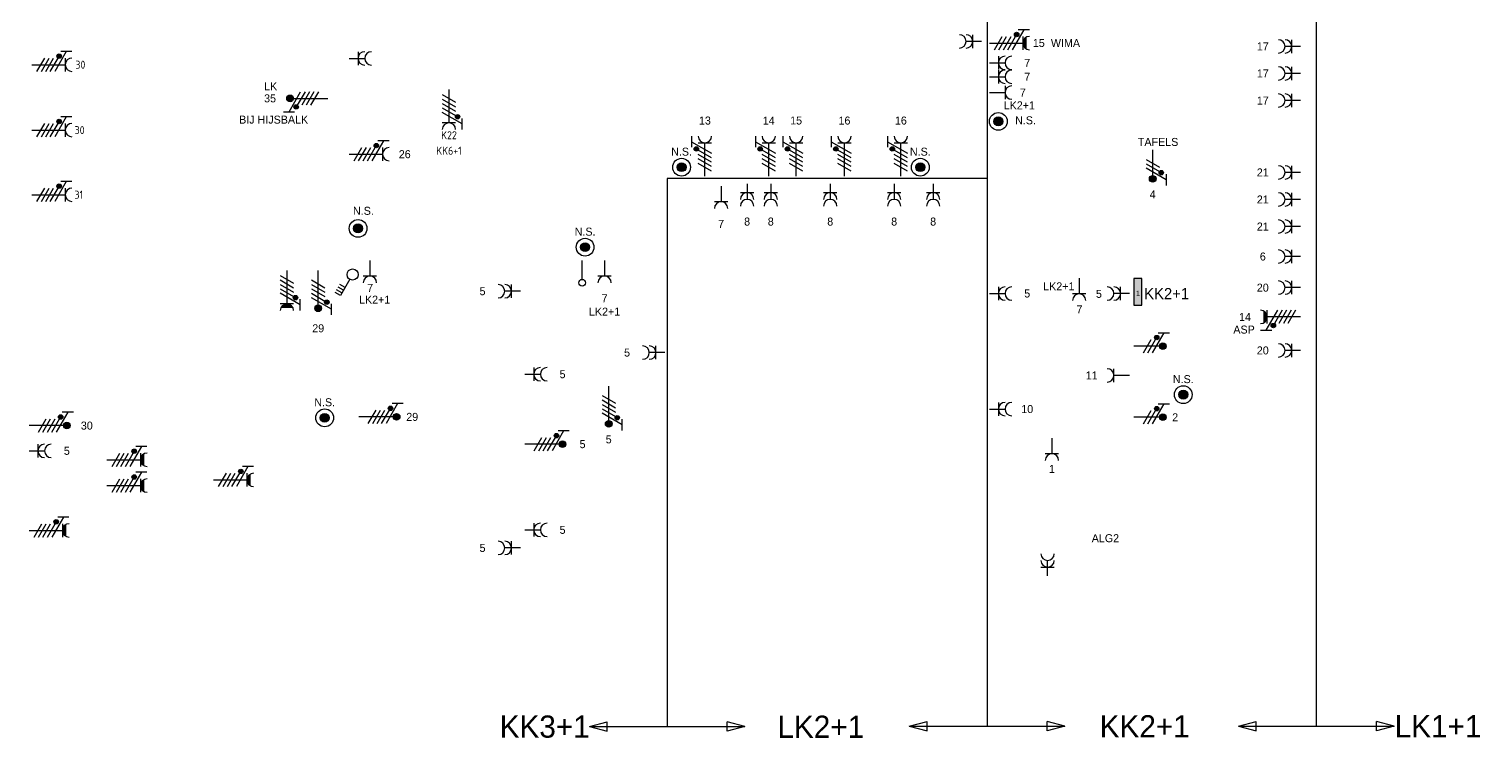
# Model space of a CAD drawing. Header units: millimetres. Extents: x -1608 to 112523, y -8311 to 74446.
# Drawn here: x 40726 to 73358, y 16923 to 32880 of the extents above; entities that cross this region are included whole.
import ezdxf
from ezdxf.enums import TextEntityAlignment as Align
from ezdxf.lldxf.tags import DXFTag

# ---------------------------------------------------------------- set-up
doc = ezdxf.new("R2010")
doc.units = ezdxf.units.MM
doc.header["$LTSCALE"] = 100
for name, color, linetype in [('EL6132--', 3, 'Continuous'), ('EL6212--', 3, 'Continuous'), ('EL6212--_S', 4, 'Continuous'), ('EL6221--', 3, 'Continuous'), ('EL6222--', 3, 'Continuous'), ('EL6311--', 3, 'Continuous')]:
    doc.layers.add(name, color=color, linetype=linetype)
doc.styles.add('buro-018', font='BUROFONT.shx', dxfattribs={"height": 180})
doc.styles.add('BURO-025', font='BUROFONT.shx', dxfattribs={"height": 250})
doc.styles.add('BURO-035', font='BUROFONT.shx', dxfattribs={"height": 350})
doc.styles.add('STABICAD-012', font='ISOCP.SHX', dxfattribs={"height": 1.2})
doc.styles.add('STABICAD-018', font='ISOCP.SHX', dxfattribs={"height": 1.8})
tags = doc.linetypes.add('CENTER', pattern=[2, 1.25, -0.25, 0.25, -0.25]).pattern_tags.tags
tags[10:11] = [DXFTag(74, 4), DXFTag(75, 0), DXFTag(340, '0'), DXFTag(46, 1.0), DXFTag(50, 0.0), DXFTag(44, 0.0), DXFTag(45, 0.0)]
tags[8:9] = [DXFTag(74, 4), DXFTag(75, 0), DXFTag(340, '0'), DXFTag(46, 1.0), DXFTag(50, 0.0), DXFTag(44, 0.0), DXFTag(45, 0.0)]
tags[6:7] = [DXFTag(74, 4), DXFTag(75, 0), DXFTag(340, '0'), DXFTag(46, 1.0), DXFTag(50, 0.0), DXFTag(44, 0.0), DXFTag(45, 0.0)]
tags[4:5] = [DXFTag(74, 4), DXFTag(75, 0), DXFTag(340, '0'), DXFTag(46, 1.0), DXFTag(50, 0.0), DXFTag(44, 0.0), DXFTag(45, 0.0)]

# ---------------------------------------------------------------- blocks, each defined once
blk = doc.blocks.new('111304A')
at = {"color": 0, "linetype": 'Continuous'}
for p, q in [((0, 1), (0, 4.5)), ((-1.5, 3), (1.5, 3))]:
    blk.add_line(p, q, dxfattribs=at)
for centre in [(0, 6), (0, 4.5)]:
    blk.add_arc(centre, 1.5, 180, 0, dxfattribs=at)
at = {"color": 0, "linetype": 'Continuous', "style": 'buro-018'}
for tag, p in [('PANEL', (0, 11.5)), ('CIRCUIT', (0, 8.5)), ('SUBCIRCUIT', (4.5, 8.5))]:
    blk.add_attdef(tag, text='', height=1.8, dxfattribs=at).set_placement(p, align=Align.MIDDLE)
at = {"color": 0, "linetype": 'Continuous', "style": 'buro-018', "flags": 1}
for tag, p in [('POWERCODE', (13, 8.5)), ('ARTICLECODE', (0, 0))]:
    blk.add_attdef(tag, text='', height=1.8, dxfattribs=at).set_placement(p, align=Align.MIDDLE)
blk = doc.blocks.new('111304')
at = {"color": 0, "linetype": 'Continuous'}
for p, q in [((-1.5, 4.5), (1.5, 4.5)), ((0, 1), (0, 4.5))]:
    blk.add_line(p, q, dxfattribs=at)
blk.add_arc((0, 6), 1.5, 180, 0, dxfattribs=at)
at = {"color": 0, "linetype": 'Continuous', "style": 'buro-018'}
for tag, p in [('PANEL', (0, 11.5)), ('CIRCUIT', (0, 8.5)), ('SUBCIRCUIT', (4.5, 8.5))]:
    blk.add_attdef(tag, text='', height=1.8, dxfattribs=at).set_placement(p, align=Align.MIDDLE)
at = {"color": 0, "linetype": 'Continuous', "style": 'buro-018', "flags": 1}
for tag, p in [('POWERCODE', (13, 8.5)), ('ARTICLECODE', (0, 0))]:
    blk.add_attdef(tag, text='', height=1.8, dxfattribs=at).set_placement(p, align=Align.MIDDLE)
blk = doc.blocks.new('1116A4C')
at = {"color": 0, "linetype": 'Continuous'}
for p, q in [((-5, 4), (-5, 1)), ((5, 4), (-5, 4)), ((-5, 1), (5, 1)), ((5, 1), (5, 4))]:
    blk.add_line(p, q, dxfattribs=at)
blk.add_solid([(-5, 4), (-5, 1), (5, 4), (5, 1)], dxfattribs=at)
at = {"color": 0, "linetype": 'Continuous', "style": 'buro-018'}
for tag, p in [('PANEL', (0, 15)), ('PANELNAME', (0, 6)), ('CIRCUIT', (0, 9)), ('SUBCIRCUIT', (4.5, 9))]:
    blk.add_attdef(tag, text='', height=1.8, dxfattribs=at).set_placement(p, align=Align.MIDDLE)
at = {"color": 0, "linetype": 'Continuous', "style": 'buro-018', "flags": 1}
blk.add_attdef('ARTICLECODE', text='', height=1.8, dxfattribs=at).set_placement((0, 0), align=Align.MIDDLE)
at = {"layer": 'EL6311--', "color": 1, "style": 'STABICAD-012', "flags": 1}
blk.add_attdef('CASCADINGPANEL', text='', height=1.8, rotation=270, dxfattribs=at).set_placement((982.41, 492.48), align=Align.MIDDLE_CENTER)
blk = doc.blocks.new('E00119')
at = {"color": 0, "linetype": 'Continuous', "const_width": 1}
blk.add_lwpolyline([(-0.5, 3, 1), (0.5, 3, 1)], format="xyb", close=True, dxfattribs=at)
at = {"color": 0, "linetype": 'Continuous'}
for radius in [2, 1]:
    blk.add_circle((0, 3), radius, dxfattribs=at)
at = {"color": 0, "linetype": 'Continuous', "style": 'buro-018'}
blk.add_attdef('SWITCHCODE', text='', height=1.8, dxfattribs=at).set_placement((0, 7), align=Align.MIDDLE)
at = {"color": 0, "linetype": 'Continuous', "style": 'buro-018', "flags": 1}
blk.add_attdef('ARTICLECODE', text='', height=1.8, dxfattribs=at).set_placement((0, 0), align=Align.MIDDLE)
blk = doc.blocks.new('E00078')
at = {"color": 0, "linetype": 'Continuous'}
for p, q in [((-3, 6.48), (-3, 8.98)), ((-3, 7.73), (1.5, 5.13)), ((0, 7.5), (0, 1)), ((1.5, 4.13), (-1.5, 5.87)), ((1.5, 3.13), (-1.5, 4.87))]:
    blk.add_line(p, q, dxfattribs=at)
at = {"color": 0, "linetype": 'Continuous', "const_width": 0.5}
blk.add_lwpolyline([(-2.18, 6.12, 1), (-1.68, 6.12, 1)], format="xyb", close=True, dxfattribs=at)
at = {"color": 0, "const_width": 0.75}
blk.add_lwpolyline([(-0.38, 7.5, 1), (0.38, 7.5, 1)], format="xyb", close=True, dxfattribs=at)
at = {"color": 0, "linetype": 'Continuous'}
for centre, radius in [((-1.93, 6.12), 0.5), ((0, 7.5), 0.75)]:
    blk.add_circle(centre, radius, dxfattribs=at)
at = {"color": 0, "linetype": 'Continuous', "style": 'buro-018'}
for tag, p in [('PANEL', (0, 14)), ('CIRCUIT', (0, 11)), ('SUBCIRCUIT', (4.5, 11))]:
    blk.add_attdef(tag, text='', height=1.8, dxfattribs=at).set_placement(p, align=Align.MIDDLE)
at = {"color": 0, "linetype": 'Continuous', "style": 'buro-018', "flags": 1}
for tag, p in [('POWERCODE', (13, 11)), ('ARTICLECODE', (0, 0))]:
    blk.add_attdef(tag, text='', height=1.8, dxfattribs=at).set_placement(p, align=Align.MIDDLE)
blk = doc.blocks.new('111304DW')
at = {"color": 0, "linetype": 'Continuous'}
for p, q in [((-3, 9.98), (-3, 7.48)), ((-3, 8.73), (1.5, 6.13)), ((-1.5, 8.5), (1.5, 8.5)), ((1.5, 5.13), (-1.5, 6.87)), ((1.3, 9.25), (-1.3, 9.25)), ((1.16, 9.05), (-1.16, 9.05)), ((0.96, 8.85), (-0.96, 8.85)), ((0.65, 8.65), (-0.65, 8.65)), ((0, 1), (0, 8.5)), ((1.5, 4.13), (-1.5, 5.87)), ((1.5, 3.13), (-1.5, 4.87)), ((1.5, 2.13), (-1.5, 3.87))]:
    blk.add_line(p, q, dxfattribs=at)
at = {"color": 0, "linetype": 'Continuous', "const_width": 0.5}
blk.add_lwpolyline([(-1.68, 7.12, 1), (-2.18, 7.12, 1)], format="xyb", close=True, dxfattribs=at)
at = {"color": 0, "linetype": 'Continuous'}
blk.add_circle((-1.93, 7.12), 0.5, dxfattribs=at)
blk.add_arc((0, 10), 1.5, 180, 0, dxfattribs=at)
at = {"color": 0, "linetype": 'Continuous', "style": 'buro-018'}
for tag, p in [('PANEL', (0, 15.5)), ('CIRCUIT', (0, 12.5)), ('SUBCIRCUIT', (4.5, 12.5))]:
    blk.add_attdef(tag, text='', height=1.8, dxfattribs=at).set_placement(p, align=Align.MIDDLE)
at = {"color": 0, "linetype": 'Continuous', "style": 'buro-018', "flags": 1}
for tag, p in [('POWERCODE', (13, 12.5)), ('ARTICLECODE', (0, 0))]:
    blk.add_attdef(tag, text='', height=1.8, dxfattribs=at).set_placement(p, align=Align.MIDDLE)
blk = doc.blocks.new('E00082')
at = {"color": 0, "linetype": 'Continuous'}
for p, q in [((-3, 10.98), (-3, 8.48)), ((-3, 9.73), (1.5, 7.13)), ((1.5, 6.13), (-1.5, 7.87)), ((1.5, 5.13), (-1.5, 6.87)), ((0, 9.5), (0, 1)), ((1.5, 4.13), (-1.5, 5.87)), ((1.5, 3.13), (-1.5, 4.87))]:
    blk.add_line(p, q, dxfattribs=at)
at = {"color": 0, "const_width": 0.75}
blk.add_lwpolyline([(-0.38, 9.5, 1), (0.38, 9.5, 1)], format="xyb", close=True, dxfattribs=at)
at = {"color": 0, "linetype": 'Continuous', "const_width": 0.5}
blk.add_lwpolyline([(-1.68, 8.12, 1), (-2.18, 8.12, 1)], format="xyb", close=True, dxfattribs=at)
at = {"color": 0, "linetype": 'Continuous'}
for centre, radius in [((0, 9.5), 0.75), ((-1.93, 8.12), 0.5)]:
    blk.add_circle(centre, radius, dxfattribs=at)
at = {"color": 0, "linetype": 'Continuous', "style": 'buro-018'}
for tag, p in [('PANEL', (0, 16)), ('CIRCUIT', (0, 13)), ('SUBCIRCUIT', (4.5, 13))]:
    blk.add_attdef(tag, text='', height=1.8, dxfattribs=at).set_placement(p, align=Align.MIDDLE)
at = {"color": 0, "linetype": 'Continuous', "style": 'buro-018', "flags": 1}
for tag, p in [('POWERCODE', (13, 13)), ('ARTICLECODE', (0, 0))]:
    blk.add_attdef(tag, text='', height=1.8, dxfattribs=at).set_placement(p, align=Align.MIDDLE)
blk = doc.blocks.new('111304D')
at = {"color": 0, "linetype": 'Continuous'}
for p, q in [((-3, 9.98), (-3, 7.48)), ((-3, 8.73), (1.5, 6.13)), ((-1.5, 8.5), (1.5, 8.5)), ((1.5, 5.13), (-1.5, 6.87)), ((0, 1), (0, 8.5)), ((1.5, 4.13), (-1.5, 5.87)), ((1.5, 3.13), (-1.5, 4.87)), ((1.5, 2.13), (-1.5, 3.87))]:
    blk.add_line(p, q, dxfattribs=at)
at = {"color": 0, "linetype": 'Continuous', "const_width": 0.5}
blk.add_lwpolyline([(-1.68, 7.12, 1), (-2.18, 7.12, 1)], format="xyb", close=True, dxfattribs=at)
at = {"color": 0, "linetype": 'Continuous'}
blk.add_circle((-1.93, 7.12), 0.5, dxfattribs=at)
blk.add_arc((0, 10), 1.5, 180, 0, dxfattribs=at)
at = {"color": 0, "linetype": 'Continuous', "style": 'buro-018'}
for tag, p in [('PANEL', (0, 15.5)), ('CIRCUIT', (0, 12.5)), ('SUBCIRCUIT', (4.5, 12.5))]:
    blk.add_attdef(tag, text='', height=1.8, dxfattribs=at).set_placement(p, align=Align.MIDDLE)
at = {"color": 0, "linetype": 'Continuous', "style": 'buro-018', "flags": 1}
for tag, p in [('POWERCODE', (13, 12.5)), ('ARTICLECODE', (0, 0))]:
    blk.add_attdef(tag, text='', height=1.8, dxfattribs=at).set_placement(p, align=Align.MIDDLE)
blk = doc.blocks.new('1114A3A')
at = {"color": 0, "linetype": 'Continuous'}
for p, q in [((0.62, 3.33), (2.74, 7)), ((2.74, 7), (3.95, 6.3)), ((1.69, 5.18), (2.9, 4.48)), ((2.04, 5.79), (3.25, 5.09)), ((2.39, 6.39), (3.6, 5.69))]:
    blk.add_line(p, q, dxfattribs=at)
blk.add_circle((0, 2.25), 1.25, dxfattribs=at)
at = {"color": 0, "linetype": 'Continuous', "style": 'buro-018'}
blk.add_attdef('SWITCHCODE', text='', height=1.8, dxfattribs=at).set_placement((3.36, 9), align=Align.MIDDLE)
at = {"color": 0, "linetype": 'Continuous', "style": 'buro-018', "flags": 1}
blk.add_attdef('ARTICLECODE', text='', height=1.8, dxfattribs=at).set_placement((0, 0), align=Align.MIDDLE)
blk = doc.blocks.new('E00128')
at = {"color": 0, "linetype": 'Continuous'}
blk.add_line((0, 5.25), (0, 1), dxfattribs=at)
blk.add_circle((0, 6), 0.75, dxfattribs=at)
at = {"color": 7, "style": 'buro-018'}
blk.add_attdef('TEXT1', text='', height=1.8, dxfattribs=at).set_placement((0, 9), align=Align.MIDDLE)
at = {"color": 0, "linetype": 'Continuous', "style": 'buro-018', "flags": 1}
blk.add_attdef('ARTICLECODE', text='', height=1.8, dxfattribs=at).set_placement((0, 0), align=Align.MIDDLE)
blk = doc.blocks.new('E00160')
at = {"color": 0, "linetype": 'Continuous'}
for p, q in [((-17.5, 0), (-13.5, 1.07)), ((-17.5, 0), (17.5, 0)), ((-17.5, 0), (-13.5, -1.07)), ((-13.5, -1.07), (-13.5, 1.07)), ((17.5, 0), (13.5, 1.07)), ((13.5, -1.07), (13.5, 1.07)), ((17.5, 0), (13.5, -1.07))]:
    blk.add_line(p, q, dxfattribs=at)
at = {"color": 0, "linetype": 'Continuous', "style": 'BURO-035'}
for tag, p in [('TEXT2', (-22.5, 0)), ('TEXT1', (22.5, 0))]:
    blk.add_attdef(tag, text='', height=3.5, dxfattribs=at).set_placement(p, align=Align.MIDDLE)

msp = doc.modelspace()

# ---------------------------------------------------------------- linework, layer by layer
at = {"layer": 'EL6212--_S', "linetype": 'CENTER'}
for p, q in [((69677, 74151), (69677, 17188)), ((62272, 38589), (62272, 29513)), ((62272, 29513), (55078, 29513)), ((55078, 29513), (55078, 17180)), ((62272, 29513), (62272, 17190))]:
    msp.add_line(p, q, dxfattribs=at)

# ---------------------------------------------------------------- block references
at = {"layer": 'EL6132--', "linetype": 'Continuous', "xscale": 100, "yscale": 100, "zscale": 100, "rotation": 180}
msp.add_blockref('E00128', (53168, 27769), dxfattribs=at)
at = {"layer": 'EL6212--', "linetype": 'Continuous'}
ref = msp.add_blockref('1116A4C', (65516, 26965), dxfattribs=dict(at, xscale=60, yscale=60, zscale=60, rotation=270))
ref.add_attrib('CIRCUIT', '1', dxfattribs={"layer": '0', "color": 1, "linetype": 'ByBlock', "height": 108, "style": 'buro-018'}).set_placement((65667, 26935), align=Align.MIDDLE)
ref.add_attrib('PANELNAME', 'KK2+1', dxfattribs={"layer": '0', "color": 2, "linetype": 'ByBlock', "height": 250, "style": 'BURO-025'}).set_placement((66311, 26926), align=Align.MIDDLE)
at = {"layer": 'EL6212--_S', "linetype": 'Continuous'}
ref = msp.add_blockref('E00160', (55078, 17180), dxfattribs=dict(at, xscale=100, yscale=100, zscale=100))
ref.add_attrib('TEXT1', 'LK2+1', dxfattribs={"layer": '0', "color": 4, "linetype": 'ByBlock', "height": 500, "style": 'buro-018'}).set_placement((58533, 17180), align=Align.MIDDLE)
ref.add_attrib('TEXT2', 'KK3+1', dxfattribs={"layer": '0', "color": 4, "linetype": 'ByBlock', "height": 500, "style": 'buro-018'}).set_placement((52324, 17180), align=Align.MIDDLE)
ref = msp.add_blockref('E00160', (62272, 17190), dxfattribs=dict(at, xscale=100, yscale=100, zscale=100))
ref.add_attrib('TEXT1', 'KK2+1', dxfattribs={"layer": '0', "color": 4, "linetype": 'ByBlock', "height": 500, "style": 'buro-018'}).set_placement((65818, 17190), align=Align.MIDDLE)
ref = msp.add_blockref('E00160', (69677, 17188), dxfattribs=dict(at, xscale=100, yscale=100, zscale=100))
ref.add_attrib('TEXT1', 'LK1+1', dxfattribs={"layer": '0', "color": 4, "linetype": 'ByBlock', "height": 500, "style": 'buro-018'}).set_placement((72415, 17188), align=Align.MIDDLE)
at = {"layer": 'EL6221--', "linetype": 'Continuous'}
ref = msp.add_blockref('111304DW', (62226, 32564), dxfattribs=dict(at, xscale=100, yscale=100, zscale=100, rotation=270))
ref.add_attrib('CIRCUIT', '15', dxfattribs={"layer": '0', "color": 1, "linetype": 'ByBlock', "height": 180, "style": 'buro-018'}).set_placement((63436, 32564), align=Align.MIDDLE)
ref.add_attrib('POWERCODE', 'WIMA', dxfattribs={"layer": '0', "color": 1, "linetype": 'ByBlock', "height": 180, "style": 'buro-018'}).set_placement((64036, 32564), align=Align.MIDDLE)
ref = msp.add_blockref('111304D', (40692, 32076), dxfattribs=dict(at, xscale=100, yscale=100, zscale=100, rotation=270))
ref.add_attrib('CIRCUIT', '30', dxfattribs={"layer": '0', "color": 1, "linetype": 'Continuous', "height": 180, "style": 'STABICAD-018'}).set_placement((41881, 32076), align=Align.MIDDLE)
ref = msp.add_blockref('E00082', (47547, 31319), dxfattribs=dict(at, xscale=100, yscale=100, zscale=100, rotation=90.00004168815222))
ref.add_attrib('CIRCUIT', '35', dxfattribs={"layer": '0', "color": 1, "linetype": 'ByBlock', "height": 180, "style": 'buro-018'}).set_placement((46147, 31319), align=Align.MIDDLE)
ref.add_attrib('POWERCODE', 'LK', dxfattribs={"layer": '0', "color": 1, "linetype": 'ByBlock', "height": 180, "style": 'buro-018'}).set_placement((46161, 31590), align=Align.MIDDLE)
ref = msp.add_blockref('111304D', (50171, 31617), dxfattribs=dict(at, xscale=100, yscale=100, zscale=100, rotation=180))
ref.add_attrib('CIRCUIT', 'K22', dxfattribs={"layer": '0', "color": 1, "linetype": 'Continuous', "height": 180, "style": 'STABICAD-018'}).set_placement((50171, 30489), align=Align.MIDDLE)
ref.add_attrib('PANEL', 'KK6+1', dxfattribs={"layer": '0', "color": 1, "linetype": 'Continuous', "height": 180, "style": 'STABICAD-018'}).set_placement((50171, 30140), align=Align.MIDDLE)
ref = msp.add_blockref('111304D', (40692, 30604), dxfattribs=dict(at, xscale=100, yscale=100, zscale=100, rotation=270))
ref.add_attrib('CIRCUIT', '30', dxfattribs={"layer": '0', "color": 1, "linetype": 'Continuous', "height": 180, "style": 'STABICAD-018'}).set_placement((41863, 30604), align=Align.MIDDLE)
ref = msp.add_blockref('111304D', (55927, 29469), dxfattribs=dict(at, xscale=100, yscale=100, zscale=100))
ref.add_attrib('CIRCUIT', '13', dxfattribs={"layer": '0', "color": 1, "linetype": 'Continuous', "height": 180, "style": 'buro-018'}).set_placement((55927, 30819), align=Align.MIDDLE)
ref = msp.add_blockref('111304D', (57362, 29469), dxfattribs=dict(at, xscale=100, yscale=100, zscale=100))
ref.add_attrib('CIRCUIT', '14', dxfattribs={"layer": '0', "color": 1, "linetype": 'Continuous', "height": 180, "style": 'buro-018'}).set_placement((57362, 30819), align=Align.MIDDLE)
ref = msp.add_blockref('111304D', (57978, 29469), dxfattribs=dict(at, xscale=100, yscale=100, zscale=100, rotation=359.9999166269161))
ref.add_attrib('CIRCUIT', '15', dxfattribs={"layer": '0', "color": 1, "linetype": 'Continuous', "height": 180, "style": 'buro-018'}).set_placement((57978, 30819), align=Align.MIDDLE)
ref = msp.add_blockref('111304D', (59065, 29469), dxfattribs=dict(at, xscale=100, yscale=100, zscale=100, rotation=359.999958313458))
ref.add_attrib('CIRCUIT', '16', dxfattribs={"layer": '0', "color": 1, "linetype": 'ByBlock', "height": 180, "style": 'buro-018'}).set_placement((59065, 30819), align=Align.MIDDLE)
ref = msp.add_blockref('111304D', (60334, 29469), dxfattribs=dict(at, xscale=100, yscale=100, zscale=100, rotation=359.9999166225447))
ref.add_attrib('CIRCUIT', '16', dxfattribs={"layer": '0', "color": 1, "linetype": 'ByBlock', "height": 180, "style": 'buro-018'}).set_placement((60334, 30819), align=Align.MIDDLE)
ref = msp.add_blockref('111304D', (47826, 30062), dxfattribs=dict(at, xscale=100, yscale=100, zscale=100, rotation=270))
ref.add_attrib('CIRCUIT', '26', dxfattribs={"layer": '0', "color": 1, "linetype": 'ByBlock', "height": 180, "style": 'buro-018'}).set_placement((49176, 30062), align=Align.MIDDLE)
ref = msp.add_blockref('111304D', (40692, 29150), dxfattribs=dict(at, xscale=100, yscale=100, zscale=100, rotation=270))
ref.add_attrib('CIRCUIT', '31', dxfattribs={"layer": '0', "color": 1, "linetype": 'Continuous', "height": 180, "style": 'STABICAD-018'}).set_placement((41846, 29150), align=Align.MIDDLE)
at = {"layer": 'EL6221--', "linetype": 'Continuous', "xscale": 100, "yscale": 100, "zscale": 100}
for p, rotation in [((46527, 27544), 180), ((42380, 23184), 270), ((42380, 22604), 270), ((44778, 22730), 270), ((40626, 21596), 270)]:
    msp.add_blockref('111304DW', p, dxfattribs=dict(at, rotation=rotation))
at = {"layer": 'EL6221--', "linetype": 'Continuous'}
ref = msp.add_blockref('E00082', (47230, 27544), dxfattribs=dict(at, xscale=100, yscale=100, zscale=100, rotation=180))
ref.add_attrib('CIRCUIT', '29', dxfattribs={"layer": '0', "color": 1, "linetype": 'ByBlock', "height": 180, "style": 'buro-018'}).set_placement((47230, 26144), align=Align.MIDDLE)
ref = msp.add_blockref('111304DW', (69423, 26398), dxfattribs=dict(at, xscale=100, yscale=100, zscale=100, rotation=90.00000000000001))
ref.add_attrib('CIRCUIT', '14', dxfattribs={"layer": '0', "color": 1, "linetype": 'ByBlock', "height": 180, "style": 'buro-018'}).set_placement((68073, 26398), align=Align.MIDDLE)
ref.add_attrib('POWERCODE', 'ASP', dxfattribs={"layer": '0', "color": 1, "linetype": 'ByBlock', "height": 180, "style": 'buro-018'}).set_placement((68052, 26115), align=Align.MIDDLE)
ref = msp.add_blockref('E00082', (53763, 24943), dxfattribs=dict(at, xscale=100, yscale=100, zscale=100, rotation=180))
ref.add_attrib('CIRCUIT', '5', dxfattribs={"layer": '0', "color": 1, "linetype": 'ByBlock', "height": 180, "style": 'buro-018'}).set_placement((53763, 23643), align=Align.MIDDLE)
ref = msp.add_blockref('E00082', (40626, 23954), dxfattribs=dict(at, xscale=100, yscale=100, zscale=100, rotation=270))
ref.add_attrib('CIRCUIT', '30', dxfattribs={"layer": '0', "color": 1, "linetype": 'ByBlock', "height": 180, "style": 'buro-018'}).set_placement((42026, 23954), align=Align.MIDDLE)
ref = msp.add_blockref('E00082', (48044, 24150), dxfattribs=dict(at, xscale=100, yscale=100, zscale=100, rotation=270))
ref.add_attrib('CIRCUIT', '29', dxfattribs={"layer": '0', "color": 1, "linetype": 'ByBlock', "height": 180, "style": 'buro-018'}).set_placement((49344, 24150), align=Align.MIDDLE)
ref = msp.add_blockref('E00082', (51776, 23535), dxfattribs=dict(at, xscale=100, yscale=100, zscale=100, rotation=270.0000416881825))
ref.add_attrib('CIRCUIT', '5', dxfattribs={"layer": '0', "color": 1, "linetype": 'ByBlock', "height": 180, "style": 'buro-018'}).set_placement((53176, 23535), align=Align.MIDDLE)
at = {"layer": 'EL6222--', "linetype": 'Continuous', "xscale": 100, "yscale": 100, "zscale": 100}
for name, p, rotation in [('111304A', (62250, 32601), 90.00000000000001), ('111304A', (47826, 32219), 269.9999166236955), ('E00078', (65476, 25742), 270)]:
    msp.add_blockref(name, p, dxfattribs=dict(at, rotation=rotation))
at = {"layer": 'EL6222--', "linetype": 'Continuous'}
ref = msp.add_blockref('111304A', (69423, 32488), dxfattribs=dict(at, xscale=100, yscale=100, zscale=100, rotation=90.00000000000001))
ref.add_attrib('CIRCUIT', '17', dxfattribs={"layer": '0', "color": 1, "linetype": 'ByBlock', "height": 180, "style": 'buro-018'}).set_placement((68473, 32488), align=Align.MIDDLE)
ref = msp.add_blockref('111304A', (62226, 32116), dxfattribs=dict(at, xscale=100, yscale=100, zscale=100, rotation=270))
ref.add_attrib('CIRCUIT', '7', dxfattribs={"layer": '0', "color": 1, "linetype": 'ByBlock', "height": 180, "style": 'buro-018'}).set_placement((63176, 32116), align=Align.MIDDLE)
ref = msp.add_blockref('111304A', (69423, 31879), dxfattribs=dict(at, xscale=100, yscale=100, zscale=100, rotation=90.00000000000001))
ref.add_attrib('CIRCUIT', '17', dxfattribs={"layer": '0', "color": 1, "linetype": 'ByBlock', "height": 180, "style": 'buro-018'}).set_placement((68473, 31879), align=Align.MIDDLE)
ref = msp.add_blockref('111304A', (62226, 31804), dxfattribs=dict(at, xscale=100, yscale=100, zscale=100, rotation=270))
ref.add_attrib('CIRCUIT', '7', dxfattribs={"layer": '0', "color": 1, "linetype": 'ByBlock', "height": 180, "style": 'buro-018'}).set_placement((63176, 31804), align=Align.MIDDLE)
ref = msp.add_blockref('111304', (62226, 31448), dxfattribs=dict(at, xscale=100, yscale=100, zscale=100, rotation=270))
ref.add_attrib('CIRCUIT', '7', dxfattribs={"layer": '0', "color": 1, "linetype": 'ByBlock', "height": 180, "style": 'buro-018'}).set_placement((63076, 31448), align=Align.MIDDLE)
ref.add_attrib('PANEL', 'LK2+1', dxfattribs={"layer": '0', "color": 1, "linetype": 'ByBlock', "height": 180, "style": 'buro-018'}).set_placement((62998, 31162), align=Align.MIDDLE)
ref = msp.add_blockref('111304A', (69423, 31270), dxfattribs=dict(at, xscale=100, yscale=100, zscale=100, rotation=90.00000000000001))
ref.add_attrib('CIRCUIT', '17', dxfattribs={"layer": '0', "color": 1, "linetype": 'ByBlock', "height": 180, "style": 'buro-018'}).set_placement((68473, 31270), align=Align.MIDDLE)
ref = msp.add_blockref('E00078', (65997, 30258), dxfattribs=dict(at, xscale=100, yscale=100, zscale=100, rotation=180))
ref.add_attrib('CIRCUIT', '4', dxfattribs={"layer": '0', "color": 1, "linetype": 'ByBlock', "height": 180, "style": 'buro-018'}).set_placement((65997, 29158), align=Align.MIDDLE)
ref = msp.add_blockref('111304A', (69423, 29653), dxfattribs=dict(at, xscale=100, yscale=100, zscale=100, rotation=90.00000000000001))
ref.add_attrib('CIRCUIT', '21', dxfattribs={"layer": '0', "color": 1, "linetype": 'ByBlock', "height": 180, "style": 'buro-018'}).set_placement((68473, 29653), align=Align.MIDDLE)
ref = msp.add_blockref('111304A', (56876, 29496), dxfattribs=dict(at, xscale=100, yscale=100, zscale=100, rotation=180))
ref.add_attrib('CIRCUIT', '8', dxfattribs={"layer": '0', "color": 1, "linetype": 'ByBlock', "height": 180, "style": 'buro-018'}).set_placement((56876, 28546), align=Align.MIDDLE)
ref = msp.add_blockref('111304A', (57408, 29496), dxfattribs=dict(at, xscale=100, yscale=100, zscale=100, rotation=180))
ref.add_attrib('CIRCUIT', '8', dxfattribs={"layer": '0', "color": 1, "linetype": 'ByBlock', "height": 180, "style": 'buro-018'}).set_placement((57408, 28546), align=Align.MIDDLE)
ref = msp.add_blockref('111304A', (58745, 29496), dxfattribs=dict(at, xscale=100, yscale=100, zscale=100, rotation=180))
ref.add_attrib('CIRCUIT', '8', dxfattribs={"layer": '0', "color": 1, "linetype": 'ByBlock', "height": 180, "style": 'buro-018'}).set_placement((58745, 28546), align=Align.MIDDLE)
ref = msp.add_blockref('111304A', (60183, 29496), dxfattribs=dict(at, xscale=100, yscale=100, zscale=100, rotation=180))
ref.add_attrib('CIRCUIT', '8', dxfattribs={"layer": '0', "color": 1, "linetype": 'ByBlock', "height": 180, "style": 'buro-018'}).set_placement((60183, 28546), align=Align.MIDDLE)
ref = msp.add_blockref('111304A', (61060, 29496), dxfattribs=dict(at, xscale=100, yscale=100, zscale=100, rotation=180))
ref.add_attrib('CIRCUIT', '8', dxfattribs={"layer": '0', "color": 1, "linetype": 'ByBlock', "height": 180, "style": 'buro-018'}).set_placement((61060, 28546), align=Align.MIDDLE)
ref = msp.add_blockref('111304', (56291, 29442), dxfattribs=dict(at, xscale=100, yscale=100, zscale=100, rotation=180))
ref.add_attrib('CIRCUIT', '7', dxfattribs={"layer": '0', "color": 1, "linetype": 'Continuous', "height": 180, "style": 'buro-018'}).set_placement((56291, 28492), align=Align.MIDDLE)
ref = msp.add_blockref('111304A', (69423, 29044), dxfattribs=dict(at, xscale=100, yscale=100, zscale=100, rotation=90.00000000000001))
ref.add_attrib('CIRCUIT', '21', dxfattribs={"layer": '0', "color": 1, "linetype": 'ByBlock', "height": 180, "style": 'buro-018'}).set_placement((68473, 29044), align=Align.MIDDLE)
ref = msp.add_blockref('111304A', (69423, 28435), dxfattribs=dict(at, xscale=100, yscale=100, zscale=100, rotation=90.00000000000001))
ref.add_attrib('CIRCUIT', '21', dxfattribs={"layer": '0', "color": 1, "linetype": 'ByBlock', "height": 180, "style": 'buro-018'}).set_placement((68473, 28435), align=Align.MIDDLE)
ref = msp.add_blockref('111304A', (69424, 27759), dxfattribs=dict(at, xscale=100, yscale=100, zscale=100, rotation=90.00000000000001))
ref.add_attrib('CIRCUIT', '6', dxfattribs={"layer": '0', "color": 1, "linetype": 'ByBlock', "height": 180, "style": 'buro-018'}).set_placement((68474, 27759), align=Align.MIDDLE)
ref = msp.add_blockref('111304', (48394, 27769), dxfattribs=dict(at, xscale=100, yscale=100, zscale=100, rotation=179.9999583134581))
ref.add_attrib('CIRCUIT', '7', dxfattribs={"layer": '0', "color": 1, "linetype": 'ByBlock', "height": 180, "style": 'buro-018'}).set_placement((48399, 27053), align=Align.MIDDLE)
ref.add_attrib('PANEL', 'LK2+1', dxfattribs={"layer": '0', "color": 1, "linetype": 'ByBlock', "height": 180, "style": 'buro-018'}).set_placement((48499, 26789), align=Align.MIDDLE)
ref = msp.add_blockref('111304', (53670, 27769), dxfattribs=dict(at, xscale=100, yscale=100, zscale=100, rotation=180))
ref.add_attrib('CIRCUIT', '7', dxfattribs={"layer": '0', "color": 1, "linetype": 'ByBlock', "height": 180, "style": 'buro-018'}).set_placement((53670, 26819), align=Align.MIDDLE)
ref.add_attrib('PANEL', 'LK2+1', dxfattribs={"layer": '0', "color": 1, "linetype": 'ByBlock', "height": 180, "style": 'buro-018'}).set_placement((53670, 26519), align=Align.MIDDLE)
ref = msp.add_blockref('111304A', (51876, 26977), dxfattribs=dict(at, xscale=100, yscale=100, zscale=100, rotation=90.00004168812185))
ref.add_attrib('CIRCUIT', '5', dxfattribs={"layer": '0', "color": 1, "linetype": 'ByBlock', "height": 180, "style": 'buro-018'}).set_placement((50926, 26977), align=Align.MIDDLE)
ref = msp.add_blockref('111304', (64344, 27369), dxfattribs=dict(at, xscale=100, yscale=100, zscale=100, rotation=180))
ref.add_attrib('CIRCUIT', '7', dxfattribs={"layer": '0', "color": 1, "linetype": 'ByBlock', "height": 180, "style": 'buro-018'}).set_placement((64349, 26567), align=Align.MIDDLE)
ref.add_attrib('PANEL', 'LK2+1', dxfattribs={"layer": '0', "color": 1, "linetype": 'ByBlock', "height": 180, "style": 'buro-018'}).set_placement((63886, 27089), align=Align.MIDDLE)
ref = msp.add_blockref('111304A', (69423, 27059), dxfattribs=dict(at, xscale=100, yscale=100, zscale=100, rotation=90.00000000000001))
ref.add_attrib('CIRCUIT', '20', dxfattribs={"layer": '0', "color": 1, "linetype": 'ByBlock', "height": 180, "style": 'buro-018'}).set_placement((68473, 27059), align=Align.MIDDLE)
ref = msp.add_blockref('111304A', (62226, 26926), dxfattribs=dict(at, xscale=100, yscale=100, zscale=100, rotation=269.9999583118478))
ref.add_attrib('CIRCUIT', '5', dxfattribs={"layer": '0', "color": 1, "linetype": 'ByBlock', "height": 180, "style": 'buro-018'}).set_placement((63176, 26926), align=Align.MIDDLE)
ref = msp.add_blockref('111304A', (65576, 26926), dxfattribs=dict(at, xscale=100, yscale=100, zscale=100, rotation=90.00000000000001))
ref.add_attrib('CIRCUIT', '5', dxfattribs={"layer": '0', "color": 1, "linetype": 'ByBlock', "height": 180, "style": 'buro-018'}).set_placement((64788, 26918), align=Align.MIDDLE)
ref = msp.add_blockref('111304A', (69423, 25646), dxfattribs=dict(at, xscale=100, yscale=100, zscale=100, rotation=90.00000000000001))
ref.add_attrib('CIRCUIT', '20', dxfattribs={"layer": '0', "color": 1, "linetype": 'ByBlock', "height": 180, "style": 'buro-018'}).set_placement((68473, 25646), align=Align.MIDDLE)
ref = msp.add_blockref('111304A', (55126, 25596), dxfattribs=dict(at, xscale=100, yscale=100, zscale=100, rotation=90.00000000000001))
ref.add_attrib('CIRCUIT', '5', dxfattribs={"layer": '0', "color": 1, "linetype": 'ByBlock', "height": 180, "style": 'buro-018'}).set_placement((54176, 25596), align=Align.MIDDLE)
ref = msp.add_blockref('111304A', (51776, 25109), dxfattribs=dict(at, xscale=100, yscale=100, zscale=100, rotation=270))
ref.add_attrib('CIRCUIT', '5', dxfattribs={"layer": '0', "color": 1, "linetype": 'ByBlock', "height": 180, "style": 'buro-018'}).set_placement((52726, 25109), align=Align.MIDDLE)
ref = msp.add_blockref('111304', (65576, 25084), dxfattribs=dict(at, xscale=100, yscale=100, zscale=100, rotation=90.00000000000001))
ref.add_attrib('CIRCUIT', '11', dxfattribs={"layer": '0', "color": 1, "linetype": 'ByBlock', "height": 180, "style": 'buro-018'}).set_placement((64626, 25084), align=Align.MIDDLE)
ref = msp.add_blockref('111304A', (62226, 24326), dxfattribs=dict(at, xscale=100, yscale=100, zscale=100, rotation=269.9999583118478))
ref.add_attrib('CIRCUIT', '10', dxfattribs={"layer": '0', "color": 1, "linetype": 'ByBlock', "height": 180, "style": 'buro-018'}).set_placement((63176, 24326), align=Align.MIDDLE)
ref = msp.add_blockref('E00078', (65476, 24142), dxfattribs=dict(at, xscale=100, yscale=100, zscale=100, rotation=270))
ref.add_attrib('CIRCUIT', '2', dxfattribs={"layer": '0', "color": 1, "linetype": 'ByBlock', "height": 180, "style": 'buro-018'}).set_placement((66503, 24142), align=Align.MIDDLE)
ref = msp.add_blockref('111304A', (40626, 23385), dxfattribs=dict(at, xscale=100, yscale=100, zscale=100, rotation=270))
ref.add_attrib('CIRCUIT', '5', dxfattribs={"layer": '0', "color": 1, "linetype": 'ByBlock', "height": 180, "style": 'buro-018'}).set_placement((41576, 23385), align=Align.MIDDLE)
ref = msp.add_blockref('111304', (63732, 23769), dxfattribs=dict(at, xscale=100, yscale=100, zscale=100, rotation=180.000041686542))
ref.add_attrib('CIRCUIT', '1', dxfattribs={"layer": '0', "color": 1, "linetype": 'ByBlock', "height": 180, "style": 'buro-018'}).set_placement((63732, 22979), align=Align.MIDDLE)
ref = msp.add_blockref('111304A', (51776, 21606), dxfattribs=dict(at, xscale=100, yscale=100, zscale=100, rotation=270.0000208440761))
ref.add_attrib('CIRCUIT', '5', dxfattribs={"layer": '0', "color": 1, "linetype": 'ByBlock', "height": 180, "style": 'buro-018'}).set_placement((52726, 21606), align=Align.MIDDLE)
ref = msp.add_blockref('111304A', (51876, 21200), dxfattribs=dict(at, xscale=100, yscale=100, zscale=100, rotation=90.00000000000001))
ref.add_attrib('CIRCUIT', '5', dxfattribs={"layer": '0', "color": 1, "linetype": 'ByBlock', "height": 180, "style": 'buro-018'}).set_placement((50926, 21200), align=Align.MIDDLE)
ref = msp.add_blockref('111304A', (63634, 20469), dxfattribs=dict(at, xscale=100, yscale=100, zscale=100))
ref.add_attrib('POWERCODE', 'ALG2', dxfattribs={"layer": '0', "color": 1, "linetype": 'ByBlock', "height": 180, "style": 'buro-018'}).set_placement((64934, 21419), align=Align.MIDDLE)
at = {"layer": 'EL6311--', "linetype": 'Continuous'}
ref = msp.add_blockref('E00119', (62226, 30800), dxfattribs=dict(at, xscale=100, yscale=100, zscale=100, rotation=270))
ref.add_attrib('SWITCHCODE', 'N.S.', dxfattribs={"layer": '0', "color": 1, "linetype": 'ByBlock', "height": 180, "style": 'buro-018'}).set_placement((63137, 30825), align=Align.MIDDLE)
ref = msp.add_blockref('E00119', (55402, 29469), dxfattribs=dict(at, xscale=100, yscale=100, zscale=100, rotation=359.999958313458))
ref.add_attrib('SWITCHCODE', 'N.S.', dxfattribs={"layer": '0', "color": 1, "linetype": 'ByBlock', "height": 180, "style": 'buro-018'}).set_placement((55402, 30119), align=Align.MIDDLE)
ref = msp.add_blockref('E00119', (60771, 29469), dxfattribs=dict(at, xscale=100, yscale=100, zscale=100, rotation=359.999958313458))
ref.add_attrib('SWITCHCODE', 'N.S.', dxfattribs={"layer": '0', "color": 1, "linetype": 'ByBlock', "height": 180, "style": 'buro-018'}).set_placement((60771, 30119), align=Align.MIDDLE)
ref = msp.add_blockref('E00119', (47826, 28392), dxfattribs=dict(at, xscale=100, yscale=100, zscale=100, rotation=270))
ref.add_attrib('SWITCHCODE', 'N.S.', dxfattribs={"layer": '0', "color": 1, "linetype": 'ByBlock', "height": 180, "style": 'buro-018'}).set_placement((48247, 28788), align=Align.MIDDLE)
ref = msp.add_blockref('E00119', (53232, 27669), dxfattribs=dict(at, xscale=100, yscale=100, zscale=100))
ref.add_attrib('SWITCHCODE', 'N.S.', dxfattribs={"layer": '0', "color": 1, "linetype": 'ByBlock', "height": 180, "style": 'buro-018'}).set_placement((53232, 28319), align=Align.MIDDLE)
at = {"layer": 'EL6311--', "linetype": 'Continuous', "xscale": 100, "yscale": 100, "zscale": 100, "rotation": 180}
msp.add_blockref('1114A3A', (48003, 27579), dxfattribs=at)
at = {"layer": 'EL6311--', "linetype": 'Continuous'}
ref = msp.add_blockref('E00119', (66385, 24650), dxfattribs=dict(at, xscale=100, yscale=100, zscale=100, rotation=270))
ref.add_attrib('SWITCHCODE', 'N.S.', dxfattribs={"layer": '0', "color": 1, "linetype": 'ByBlock', "height": 180, "style": 'buro-018'}).set_placement((66685, 25000), align=Align.MIDDLE)
ref = msp.add_blockref('E00119', (47376, 23829), dxfattribs=dict(at, xscale=100, yscale=100, zscale=100, rotation=359.999958313458))
ref.add_attrib('SWITCHCODE', 'N.S.', dxfattribs={"layer": '0', "color": 1, "linetype": 'ByBlock', "height": 180, "style": 'buro-018'}).set_placement((47376, 24479), align=Align.MIDDLE)

# ---------------------------------------------------------------- texts
at = {"layer": 'EL6221--', "color": 1, "style": 'buro-018'}
msp.add_text('BIJ HIJSBALK', height=180, dxfattribs=at).set_placement((45452, 30750))
at = {"layer": 'EL6222--', "color": 1, "style": 'buro-018'}
msp.add_text('TAFELS', height=180, dxfattribs=at).set_placement((65664, 30248))

doc.saveas('drawing.dxf')
